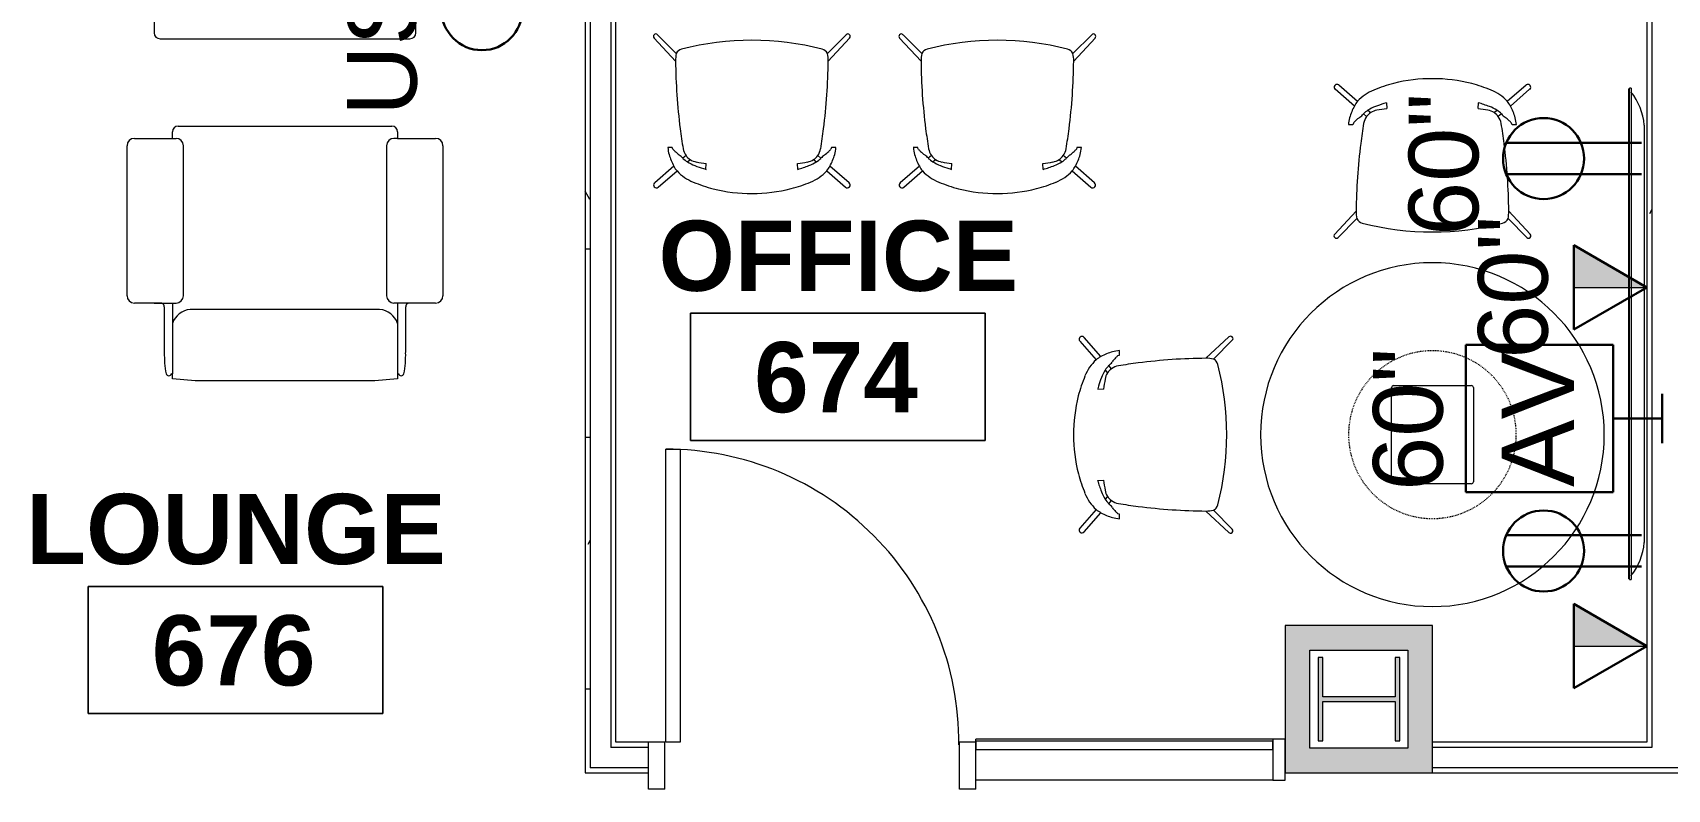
# Model space of a CAD drawing. Header units: inches. Extents: x -1180 to 2011, y -268 to 2143.
# Drawn here: x 500.9 to 700.6, y 963.1 to 1055.5 of the extents above; entities that cross this region are included whole.
import ezdxf

# ---------------------------------------------------------------- set-up
doc = ezdxf.new("R2010")
doc.units = ezdxf.units.IN
doc.header["$MEASUREMENT"] = 0
doc.linetypes.add('Dash', pattern=[0.25, 0.125, -0.125])
doc.linetypes.add('Steelcase Hidden Line', pattern=[0.117188, 0.078125, -0.039062])
for name, color, linetype, lineweight in [('A-ANNO-NOTE', 131, 'Continuous', 13), ('A-AREA-IDEN', 2, 'Continuous', 9), ('A-DOOR', 31, 'Continuous', 13), ('A-DOOR-FRAM', 31, 'Continuous', 20), ('A-GLAZ-CURT', 52, 'Continuous', 9), ('A-GLAZ-CWMG', 51, 'Continuous', 13), ('A-WALL', 113, 'Continuous', 13), ('A-WALL-PATT', 111, 'Continuous', 13), ('I-FURN', 30, 'Continuous', 9), ('I-FURN-HDLN', 30, 'Dash', 9), ('I-WALL', 2, 'Continuous', 13), ('Q-SPCQ', 91, 'Continuous', 9), ('S-COLS', 52, 'Continuous', 13)]:
    doc.layers.add(name, color=color, linetype=linetype, lineweight=lineweight)
doc.styles.add('Arial', font='arial.ttf', dxfattribs={"height": 8.851796})
doc.styles.add('Swis721 Lt BT', font='swissl.ttf', dxfattribs={"height": 8.514638})
doc.styles.add('Swis721 Lt BT_B', font='', dxfattribs={"height": 8.583975})
doc.styles.get('Swis721 Lt BT_B').set_extended_font_data('Swis721 Lt BT', bold=True)
pattern_1 = [(0, (0, 0), (30.72, 7.68), [1.267, -21.773, 1.267, -21.773, -122.88]), (0, (0, 0), (30.72, 7.68), [-46.08, 1.267, -44.813, 1.267, -21.773, -53.76]), (0, (0, 0), (30.72, 7.68), [-115.2, 1.267, -14.093, 1.267, -37.133]), (120, (11.52, 3.84), (-22.011075, 22.7643), [1.267, -21.773, 1.267, -21.773, -122.88]), (120, (11.52, 3.84), (-22.011075, 22.7643), [-46.08, 1.267, -44.813, 1.267, -21.773, -53.76]), (120, (11.52, 3.84), (-22.011075, 22.7643), [-115.2, 1.267, -14.093, 1.267, -37.133]), (240, (15.36, 19.2), (-8.708925, -30.4443), [1.267, -21.773, 1.267, -21.773, -122.88]), (240, (15.36, 19.2), (-8.708925, -30.4443), [-46.08, 1.267, -44.813, 1.267, -21.773, -53.76]), (240, (15.36, 19.2), (-8.708925, -30.4443), [-115.2, 1.267, -14.093, 1.267, -37.133])]

# ---------------------------------------------------------------- blocks, each defined once
blk = doc.blocks.new('HP-Bearing Pile-Column - HP10X57-5580024-6TH FLOOR POWER _ SIGNAL')
at = {"layer": 'S-COLS', "lineweight": 9}
blk.add_hatch(color=7, dxfattribs=at).paths.add_polyline_path([(-5.1, 5), (-5.1, 4.435), (-0.2825, 4.435), (-0.2825, -4.435), (-5.1, -4.435), (-5.1, -5), (5.1, -5), (5.1, -4.435), (0.2825, -4.435), (0.2825, 4.435), (5.1, 4.435), (5.1, 5), (-4.9623, 5)], flags=0)
at = {"layer": 'S-COLS', "color": 8, "lineweight": 20}
for p, q in [((5.1, 5), (-5.1, 5)), ((-5.1, 5), (-5.1, 4.435)), ((-5.1, 4.435), (-0.2825, 4.435)), ((-0.2825, 4.435), (-0.2825, -4.435)), ((0.2825, -4.435), (0.2825, 4.435)), ((0.2825, 4.435), (5.1, 4.435)), ((5.1, 4.435), (5.1, 5)), ((-0.2825, -4.435), (-5.1, -4.435)), ((-5.1, -4.435), (-5.1, -5)), ((-5.1, -5), (5.1, -5)), ((5.1, -4.435), (0.2825, -4.435)), ((5.1, -5), (5.1, -4.435))]:
    blk.add_line(p, q, dxfattribs=at)
blk = doc.blocks.new('Table-Mid_Square-Teknion-STKTM_Kogen-R2013 - 17 1_2_ High-5118530-6TH FLOOR POWER _ SIGNAL')
at = {"layer": 'I-FURN'}
for p, q in [((15.27, 16), (-15.27, 16)), ((-16, 15.27), (-16, -15.27)), ((16, -15.27), (16, 15.27)), ((-15.27, -16), (15.27, -16))]:
    blk.add_line(p, q, dxfattribs=at)
for centre, start, end in [((-15.27, 15.27), 90, 180), ((15.27, 15.27), 360, 90), ((-15.27, -15.27), 180, 270), ((15.27, -15.27), 270, 360)]:
    blk.add_arc(centre, 0.729, start, end, dxfattribs=at)
at = {"layer": 'I-FURN-HDLN'}
for p, q in [((-0.34, 0), (-10.87, 10.53)), ((-10.53, 10.87), (0, 0.34)), ((0, 0.34), (10.53, 10.87)), ((10.87, 10.53), (0.34, 0)), ((-10.87, -10.53), (-0.34, 0)), ((10.87, -10.53), (0.34, 0)), ((0, -0.34), (-10.53, -10.87)), ((0, -0.34), (10.53, -10.87))]:
    blk.add_line(p, q, dxfattribs=at)
for centre, start, end in [((-10.7, 10.7), 45, 225), ((10.7, 10.7), 315, 134.8344), ((-10.7, -10.7), 135, 315), ((10.7, -10.7), 224.7658, 45)]:
    blk.add_arc(centre, 0.24, start, end, dxfattribs=at)
blk = doc.blocks.new('Seating-Sofa-Teknion-STMS_Envita-R2014 - _See Type Catalog_-5572532-6TH FLOOR POWER _ SIGNAL')
at = {"layer": 'I-FURN'}
for p, q in [((-18.4, 14.06), (-13.75, 14.06)), ((-13.75, 14.06), (-13.75, 14.86)), ((-13.75, 14.06), (-13.32, 14.06)), ((-13.05, 15.56), (13.05, 15.56)), ((13.75, 14.06), (13.32, 14.06)), ((13.75, 14.86), (13.75, 14.06)), ((13.75, 14.06), (18.4, 14.06)), ((-19.3, -5.16), (-19.3, 13.16)), ((-12.43, 13.16), (-12.43, -5.16)), ((12.42, 13.16), (12.42, -5.16)), ((19.3, 13.16), (19.3, -5.16)), ((-15.46, -6.06), (-18.4, -6.06)), ((-16, -6.06), (-13.32, -6.06)), ((-14.74, -12.12), (-14.74, -6.75)), ((-13.75, -6.06), (-13.75, -14.69)), ((11.57, -6.85), (-11.57, -6.85)), ((16, -6.06), (13.32, -6.06)), ((13.75, -6.06), (13.75, -14.69)), ((14.74, -6.75), (14.74, -12.12)), ((18.4, -6.06), (15.46, -6.06)), ((-13.75, -14.69), (-13.87, -14.69)), ((-13.75, -15.32), (-13.75, -14.69)), ((-10.99, -15.56), (-13.75, -15.32)), ((10.99, -15.56), (-10.99, -15.56)), ((13.75, -15.32), (10.99, -15.56)), ((13.75, -14.69), (13.75, -15.32)), ((13.87, -14.69), (13.75, -14.69))]:
    blk.add_line(p, q, dxfattribs=at)
for centre, radius, start, end in [((-18.4, 13.16), 0.9, 90, 180), ((-13.05, 14.86), 0.7, 90, 180), ((-13.32, 13.16), 0.9, 360, 90), ((13.32, 13.16), 0.9, 90, 180), ((13.05, 14.86), 0.7, 0, 90), ((18.4, 13.16), 0.9, 360, 90), ((-18.4, -5.16), 0.9, 180, 270), ((-13.32, -5.16), 0.9, 270, 360), ((13.32, -5.16), 0.9, 180, 270), ((18.4, -5.16), 0.9, 270, 0), ((-11.44, -9.26), 2.41, 93.0275, 163.022), ((11.44, -9.26), 2.41, 16.978, 86.9725), ((-2.33, -12.38), 12.42, 178.8219, 190.7132), ((2.33, -12.38), 12.42, 349.2868, 1.1781), ((-14.2, -14.6), 0.337, 194.9618, 345.0382), ((14.2, -14.6), 0.337, 194.9618, 345.0382)]:
    blk.add_arc(centre, radius, start, end, dxfattribs=at)
for points, knots in [([(-14.74, -6.75), (-14.74, -6.71), (-14.74, -6.64), (-14.75, -6.54), (-14.75, -6.48), (-14.76, -6.45), (-14.76, -6.42), (-14.77, -6.4), (-14.77, -6.37), (-14.78, -6.35), (-14.79, -6.32), (-14.8, -6.29), (-14.81, -6.27), (-14.83, -6.24), (-14.85, -6.21), (-14.88, -6.18), (-14.9, -6.16), (-14.93, -6.14), (-14.95, -6.13), (-14.97, -6.12), (-14.99, -6.12), (-15.01, -6.11), (-15.03, -6.1), (-15.05, -6.09), (-15.08, -6.09), (-15.1, -6.08), (-15.13, -6.08), (-15.15, -6.08), (-15.18, -6.07), (-15.21, -6.07), (-15.26, -6.07), (-15.34, -6.06), (-15.42, -6.06), (-15.46, -6.06)], [-1, -1, -1, -1, -0.916667, -0.833333, -0.791667, -0.770833, -0.75, -0.729167, -0.708333, -0.6875, -0.666667, -0.625, -0.604167, -0.583333, -0.541667, -0.5, -0.458333, -0.4375, -0.416667, -0.395833, -0.375, -0.354167, -0.333333, -0.3125, -0.291667, -0.270833, -0.25, -0.229167, -0.208333, -0.1875, -0.166667, -0.083333, 0, 0, 0, 0]), ([(15.46, -6.06), (15.42, -6.06), (15.34, -6.06), (15.26, -6.07), (15.21, -6.07), (15.18, -6.07), (15.15, -6.08), (15.13, -6.08), (15.1, -6.08), (15.08, -6.09), (15.05, -6.09), (15.02, -6.1), (14.99, -6.12), (14.95, -6.13), (14.93, -6.14), (14.9, -6.16), (14.88, -6.18), (14.85, -6.21), (14.83, -6.24), (14.81, -6.27), (14.8, -6.29), (14.79, -6.32), (14.78, -6.35), (14.77, -6.37), (14.77, -6.4), (14.76, -6.42), (14.76, -6.45), (14.75, -6.48), (14.75, -6.54), (14.74, -6.64), (14.74, -6.71), (14.74, -6.75)], [-1, -1, -1, -1, -0.916667, -0.833333, -0.8125, -0.791667, -0.770833, -0.75, -0.729167, -0.708333, -0.6875, -0.666667, -0.625, -0.583333, -0.5625, -0.541667, -0.5, -0.458333, -0.416667, -0.395833, -0.375, -0.333333, -0.3125, -0.291667, -0.270833, -0.25, -0.229167, -0.208333, -0.166667, -0.083333, 0, 0, 0, 0])]:
    blk.add_open_spline(points, degree=3, knots=knots, dxfattribs=at)
blk = doc.blocks.new('Steelcase Coalesse - Wrapp Side - Seating - Four Leg - Chair-5298037-6TH FLOOR POWER _ SIGNAL')
at = {"layer": 'I-FURN'}
for p, q in [((-11.94, 0.27), (-9.33, -2.54)), ((-9.24, -1.62), (-11.53, 0.68)), ((11.53, 0.68), (9.24, -1.62)), ((9.33, -2.54), (11.94, 0.27)), ((-9.73, -13.1), (-10.27, -13.1)), ((-9.66, -13.3), (-9.73, -13.1)), ((9.73, -13.1), (9.66, -13.3)), ((10.27, -13.1), (9.73, -13.1)), ((-9.53, -15.37), (-11.88, -17.42)), ((-11.44, -17.95), (-9.15, -15.96)), ((-8.05, -14.08), (-8.44, -14.42)), ((-7.88, -14.86), (-7.54, -14.57)), ((-5.61, -15.78), (-5.57, -15.06)), ((5.61, -15.78), (5.57, -15.06)), ((7.54, -14.57), (7.88, -14.86)), ((8.44, -14.42), (8.05, -14.08)), ((9.15, -15.96), (11.44, -17.95)), ((11.88, -17.42), (9.53, -15.37))]:
    blk.add_line(p, q, dxfattribs=at)
for centre, radius, start, end in [((-11.74, 0.48), 0.29, 45, 225), ((0, -34.83), 34.83, 75.7471, 104.2675), ((11.74, 0.48), 0.29, 315, 135), ((-4.97, -2.5), 4.36, 168.3163, 180.4713), ((-8.33, -2.04), 1, 104.7537, 155.1643), ((8.33, -2.04), 1, 24.8357, 75.7471), ((4.97, -2.5), 4.36, 359.5287, 11.6837), ((59.89, -1.97), 69.22, 180.4713, 187.3357), ((-59.89, -1.97), 69.22, 352.6643, 359.5287), ((59.89, -1.97), 69.22, 187.3357, 189.3719), ((-59.89, -1.97), 69.22, 350.6281, 352.6643), ((-5.94, -12.78), 4.34, 184.3312, 195.6712), ((-4.03, -12.26), 6.32, 195.5356, 209.5156), ((-7.5, -11.47), 2.83, 220.4026, 228.0633), ((-5.24, -9.11), 6.1, 227.036, 233.382), ((-6.45, -12.92), 1.98, 189.3719, 216.1909), ((6.45, -12.92), 1.98, 323.8091, 350.6281), ((6.45, -12.92), 1.98, 323.8091, 350.6281), ((5.24, -9.11), 6.1, 306.618, 312.964), ((7.5, -11.47), 2.83, 311.9367, 319.5974), ((4.03, -12.26), 6.32, 330.4844, 344.4644), ((5.94, -12.78), 4.34, 344.3288, 355.6688), ((-7.8, -14.68), 1.86, 201.8204, 223.5921), ((-4.94, -11.96), 5.81, 223.5921, 247.4405), ((-10.51, -16.16), 2.71, 39.9495, 52.7609), ((-5.29, -10.95), 4.69, 227.8479, 236.5301), ((-6.45, -12.92), 1.98, 216.1909, 236.5419), ((-5.4, -11.11), 4.49, 236.5301, 249.5158), ((-6.45, -12.92), 1.98, 236.5419, 260.2824), ((-0.27, 2.39), 18.93, 249.2742, 252.5939), ((-0.22, 23.51), 38.93, 260.2824, 262.09), ((-0.2, 2.58), 19.13, 252.5641, 253.583), ((0.22, 23.51), 38.93, 277.91, 279.7176), ((0.27, 2.39), 18.93, 286.3765, 290.7258), ((6.45, -12.92), 1.98, 279.7176, 303.4581), ((5.4, -11.11), 4.49, 290.4842, 303.4699), ((4.94, -11.96), 5.81, 292.5596, 316.4079), ((6.45, -12.92), 1.98, 303.4581, 323.8091), ((5.29, -10.95), 4.69, 303.4699, 312.1521), ((10.51, -16.16), 2.71, 127.2391, 140.0505), ((4.03, -12.26), 6.32, 324.1031, 330.4844), ((-11.66, -17.68), 0.348, 131, 308.6016), ((0.05, 0.05), 18.81, 247.4405, 255.2637), ((-0.05, 0.05), 18.81, 284.9176, 292.5596), ((11.66, -17.68), 0.348, 231.3984, 49), ((0, 0.92), 19.64, 256.0435, 284.1397)]:
    blk.add_arc(centre, radius, start, end, dxfattribs=at)
blk = doc.blocks.new('Steelcase Coalesse - Host - Table - Round - 42_ DIA-5585171-6TH FLOOR POWER _ SIGNAL')
at = {"layer": 'I-FURN'}
for p, q in [((-32.14, 16.93), (-32.14, 26.43)), ((-31.89, 26.68), (-20.39, 26.68)), ((-20.14, 26.43), (-20.14, 16.93)), ((-20.39, 16.68), (-31.89, 16.68))]:
    blk.add_line(p, q, dxfattribs=at)
for centre, radius, start, end in [((-26.14, 21.68), 21, 360, 180), ((-31.89, 26.43), 0.25, 90, 180), ((-20.39, 26.43), 0.25, 0, 90), ((-26.14, 21.68), 21, 180, 0), ((-31.89, 16.93), 0.25, 180, 270), ((-20.39, 16.93), 0.25, 270, 0)]:
    blk.add_arc(centre, radius, start, end, dxfattribs=at)
at = {"layer": 'I-FURN', "linetype": 'Steelcase Hidden Line'}
for start, end in [(0, 180), (180, 360)]:
    blk.add_arc((-26.14, 21.68), 10.25, start, end, dxfattribs=at)
blk = doc.blocks.new('Steelcase Coalesse - Wrapp Side - Seating - Four Leg - Chair-5299867-6TH FLOOR POWER _ SIGNAL')
at = {"layer": 'I-FURN'}
for p, q in [((-9.53, 15.37), (-11.88, 17.42)), ((-11.44, 17.95), (-9.15, 15.96)), ((9.15, 15.96), (11.44, 17.95)), ((11.88, 17.42), (9.53, 15.37)), ((-8.05, 14.08), (-8.44, 14.42)), ((-7.88, 14.86), (-7.54, 14.57)), ((-5.61, 15.78), (-5.57, 15.06)), ((5.61, 15.78), (5.57, 15.06)), ((7.54, 14.57), (7.88, 14.86)), ((8.44, 14.42), (8.05, 14.08)), ((-9.73, 13.1), (-10.27, 13.1)), ((-9.66, 13.3), (-9.73, 13.1)), ((9.73, 13.1), (9.66, 13.3)), ((10.27, 13.1), (9.73, 13.1)), ((-11.94, -0.27), (-9.33, 2.54)), ((9.33, 2.54), (11.94, -0.27)), ((-9.24, 1.62), (-11.53, -0.68)), ((11.53, -0.68), (9.24, 1.62))]:
    blk.add_line(p, q, dxfattribs=at)
for centre, radius, start, end in [((-11.66, 17.68), 0.348, 51.3984, 229), ((0.05, -0.05), 18.81, 104.7363, 112.5595), ((0, -0.92), 19.64, 75.8603, 103.9565), ((-0.05, -0.05), 18.81, 67.4404, 75.0824), ((11.66, 17.68), 0.348, 311, 128.6016), ((-4.94, 11.96), 5.81, 112.5595, 136.4079), ((4.94, 11.96), 5.81, 43.5921, 67.4404), ((-4.03, 12.26), 6.32, 150.4844, 164.4644), ((-7.8, 14.68), 1.86, 136.4079, 158.1796), ((-5.24, 9.11), 6.1, 126.618, 132.964), ((-10.51, 16.16), 2.71, 307.2391, 320.0505), ((-5.29, 10.95), 4.69, 123.4699, 132.1521), ((-6.45, 12.92), 1.98, 143.8091, 170.6281), ((-6.45, 12.92), 1.98, 123.4581, 143.8091), ((-5.4, 11.11), 4.49, 110.4842, 123.4699), ((-6.45, 12.92), 1.98, 99.7176, 123.4581), ((-0.27, -2.39), 18.93, 107.4061, 110.7258), ((-0.22, -23.51), 38.93, 97.91, 99.7176), ((-0.2, -2.58), 19.13, 106.417, 107.4359), ((0.22, -23.51), 38.93, 80.2824, 82.09), ((0.27, -2.39), 18.93, 69.2742, 73.6235), ((6.45, 12.92), 1.98, 56.5419, 80.2824), ((5.4, 11.11), 4.49, 56.5301, 69.5158), ((6.45, 12.92), 1.98, 36.1909, 56.5419), ((5.29, 10.95), 4.69, 47.8479, 56.5301), ((6.45, 12.92), 1.98, 9.3719, 36.1909), ((6.45, 12.92), 1.98, 9.3719, 36.1909), ((10.51, 16.16), 2.71, 219.9495, 232.7609), ((5.24, 9.11), 6.1, 47.036, 53.382), ((4.03, 12.26), 6.32, 29.5156, 35.8969), ((4.03, 12.26), 6.32, 15.5356, 29.5156), ((-5.94, 12.78), 4.34, 164.3288, 175.6688), ((-7.5, 11.47), 2.83, 131.9367, 139.5974), ((59.89, 1.97), 69.22, 170.6281, 172.6643), ((-59.89, 1.97), 69.22, 7.3357, 9.3719), ((7.5, 11.47), 2.83, 40.4026, 48.0633), ((5.94, 12.78), 4.34, 4.3312, 15.6712), ((59.89, 1.97), 69.22, 172.6643, 179.5287), ((-59.89, 1.97), 69.22, 0.4713, 7.3357), ((-4.97, 2.5), 4.36, 179.5287, 191.6837), ((4.97, 2.5), 4.36, 348.3163, 0.4713), ((-8.33, 2.04), 1, 204.8357, 255.2463), ((0, 34.83), 34.83, 255.7325, 284.2529), ((8.33, 2.04), 1, 284.2529, 335.1643), ((-11.74, -0.48), 0.29, 135, 315), ((11.74, -0.48), 0.29, 225, 45)]:
    blk.add_arc(centre, radius, start, end, dxfattribs=at)
blk = doc.blocks.new('Single Flush - OTJ_SOLIDFLUSH_ALUM-5011040-6TH FLOOR POWER _ SIGNAL')
at = {"layer": 'A-DOOR', "lineweight": 20}
for p, q in [((16.15625, -1.875), (17.90625, -1.875)), ((16.15625, -37.6875), (16.15625, -1.875)), ((17.90625, -1.875), (17.90625, -37.6875)), ((17.90625, -37.6875), (16.15625, -37.6875))]:
    blk.add_line(p, q, dxfattribs=at)
at = {"layer": 'A-DOOR', "lineweight": 9}
blk.add_arc((17.90625, -1.875), 35.8125, 179.5, 270, dxfattribs=at)
at = {"layer": 'A-DOOR-FRAM'}
for p, q in [((-20, 3.875), (-20, -1.875)), ((-20, 3.875), (-18, 3.875)), ((-18, 3.875), (-18, -1.875)), ((18.000004, 3.875), (18.000004, -1.875)), ((18.000004, 3.875), (20.000004, 3.875)), ((20.000004, 3.875), (20.000004, -1.875)), ((-20, -1.875), (-18, -1.875)), ((18.000004, -1.875), (20.000004, -1.875))]:
    blk.add_line(p, q, dxfattribs=at)
blk = doc.blocks.new('System Panel - Glazed-5839604-6TH FLOOR POWER _ SIGNAL')
at = {"layer": 'A-GLAZ-CURT', "lineweight": 13}
for p, q in [((18.14, 1.75), (-18.14, 1.75)), ((-18.14, 1.75), (-18.14, 0.75)), ((-18.14, 0.75), (18.14, 0.75)), ((18.14, 0.75), (18.14, 1.75))]:
    blk.add_line(p, q, dxfattribs=at)
blk = doc.blocks.new('Rectangular Mullion - 1_5_ x 2_5_ rectangular-5821026-6TH FLOOR POWER _ SIGNAL')
at = {"layer": 'A-GLAZ-CWMG', "lineweight": 20}
for p, q in [((-1.5, 3), (0, 3)), ((-1.5, -2), (-1.5, 3)), ((0, 3), (0, -2)), ((0, -2), (-1.5, -2))]:
    blk.add_line(p, q, dxfattribs=at)
blk = doc.blocks.new('Rectangular Mullion - 1_5_ x 2_5_ rectangular-5839603-6TH FLOOR POWER _ SIGNAL')
at = {"layer": 'A-GLAZ-CWMG', "lineweight": 9}
for p, q in [((616.15, 968.97), (616.15, 969.22)), ((652.44, 969.22), (616.15, 969.22)), ((616.15, 964.22), (616.15, 967.97)), ((652.44, 964.22), (616.15, 964.22))]:
    blk.add_line(p, q, dxfattribs=at)
blk = doc.blocks.new('A-Flat_Screen_TV - OLED 65B6P 65_-5868007-6TH FLOOR POWER _ SIGNAL')
at = {"layer": 'Q-SPCQ'}
for p, q in [((-29.94, 0.06), (29.94, 0.06)), ((-29.94, 0.06), (-29.94, 0)), ((29.94, 0), (29.94, 0.06)), ((-30, 0), (30, 0)), ((-30, 0), (-30, -0.19)), ((30, -0.19), (-30, -0.19)), ((25.5, -1.81), (-25.5, -1.81)), ((30, -0.19), (30, 0))]:
    blk.add_line(p, q, dxfattribs=at)
for centre, start, end in [((-24.9, 5.58), 231.0344, 265.3628), ((24.9, 5.58), 274.6372, 308.9656)]:
    blk.add_arc(centre, 7.41, start, end, dxfattribs=at)
blk = doc.blocks.new('Room Tag - Room Name and Number-3379422-6TH FLOOR POWER _ SIGNAL')
at = {"layer": 'A-AREA-IDEN'}
for p, q in [((-0.1881, -0.1636), (-0.1881, -0.0018)), ((-0.1881, -0.0018), (0.1869, -0.0018)), ((0.1869, -0.0018), (-0.1881, -0.0018)), ((-0.1881, -0.0018), (-0.1881, -0.1636)), ((0.1869, -0.0018), (0.1869, -0.1636)), ((0.1869, -0.1636), (0.1869, -0.0018)), ((0.1869, -0.1636), (-0.1881, -0.1636)), ((-0.1881, -0.1636), (0.1869, -0.1636))]:
    blk.add_line(p, q, dxfattribs=at)

msp = doc.modelspace()

# ---------------------------------------------------------------- hatches: boundary and pattern name
at = {"layer": 'A-ANNO-NOTE', "lineweight": 9}
for points in [[(698.15, 1024.41), (689.21, 1029.57), (689.21, 1024.41)], [(698.15, 980.6), (689.21, 985.75), (689.21, 980.6)]]:
    msp.add_hatch(color=256, dxfattribs=at).paths.add_polyline_path(points, flags=0)
at = {"layer": 'A-WALL-PATT', "lineweight": 9}
h = msp.add_hatch(dxfattribs=at)
h.set_pattern_fill('FP_1', color=256, style=0, pattern_type=2)
h.set_pattern_definition(pattern_1)
h.paths.add_polyline_path([(568.4, 965.1), (569.02, 965.1), (569.02, 1169.61), (568.4, 1169.6), (568.4, 968.22)], flags=0)
h = msp.add_hatch(dxfattribs=at)
h.set_pattern_fill('FP_1', color=256, style=0, pattern_type=2)
h.set_pattern_definition(pattern_1)
h.paths.add_polyline_path([(571.52, 968.22), (572.15, 968.22), (572.15, 1166.48), (571.52, 1166.48), (571.52, 988)], flags=0)
h = msp.add_hatch(dxfattribs=at)
h.set_pattern_fill('FP_1', color=256, style=0, pattern_type=2)
h.set_pattern_definition(pattern_1)
h.paths.add_polyline_path([(698.77, 968.85), (698.77, 1166.48), (698.15, 1166.48), (698.15, 968.85)], flags=0)
for points in [[(656.94, 965.1), (656.94, 983.1), (653.94, 983.1), (653.94, 965.1), (655.52, 965.1)], [(660.71, 980.1), (671.94, 980.1), (671.94, 983.1), (656.94, 983.1), (656.94, 980.1)], [(671.94, 965.1), (671.94, 980.1), (668.94, 980.1), (668.94, 965.1)], [(668.94, 965.1), (668.94, 968.1), (656.94, 968.1), (656.94, 965.1), (665.75, 965.1)]]:
    msp.add_hatch(color=7, dxfattribs=at).paths.add_polyline_path(points, flags=0)
h = msp.add_hatch(dxfattribs=at)
h.set_pattern_fill('FP_1', color=256, style=0, pattern_type=2)
h.set_pattern_definition(pattern_1)
h.paths.add_polyline_path([(823.9, 965.1), (831.65, 965.1), (831.65, 965.72), (823.9, 965.72)], flags=0)
h.paths.add_polyline_path([(674.05, 965.1), (705.9, 965.1), (705.9, 965.72), (671.94, 965.72), (671.94, 965.1)], flags=0)

# ---------------------------------------------------------------- linework, layer by layer
at = {"layer": 'A-ANNO-NOTE', "lineweight": 30}
for p, q in [((697.49, 1042.07), (680.97, 1042.07)), ((697.49, 1038.24), (680.97, 1038.24)), ((698.15, 1024.41), (689.21, 1029.57)), ((689.21, 1019.25), (689.21, 1029.57)), ((698.15, 1024.41), (689.21, 1019.25)), ((694.02, 1017.4), (676.02, 1017.4)), ((676.02, 1017.4), (676.02, 999.4)), ((694.02, 999.4), (694.02, 1017.4)), ((700.02, 1011.4), (700.02, 1005.4)), ((700.02, 1008.4), (694.02, 1008.4)), ((676.02, 999.4), (694.02, 999.4)), ((697.49, 994.13), (680.97, 994.13)), ((697.49, 990.3), (680.97, 990.3)), ((698.15, 980.6), (689.21, 985.75)), ((689.21, 975.44), (689.21, 985.75)), ((698.15, 980.6), (689.21, 975.44))]:
    msp.add_line(p, q, dxfattribs=at)
at = {"layer": 'A-ANNO-NOTE', "lineweight": 9}
for p, q in [((698.15, 1024.41), (689.21, 1029.57)), ((689.21, 1029.57), (689.21, 1024.41)), ((689.21, 1024.41), (698.15, 1024.41)), ((698.15, 980.6), (689.21, 985.75)), ((689.21, 985.75), (689.21, 980.6)), ((689.21, 980.6), (698.15, 980.6))]:
    msp.add_line(p, q, dxfattribs=at)
at = {"layer": 'A-ANNO-NOTE', "lineweight": 30}
for centre in [(555.78, 1058.34), (685.53, 1040.15), (685.53, 992.21)]:
    msp.add_circle(centre, 4.95, dxfattribs=at)
at = {"layer": 'A-WALL'}
for p, q in [((569.02, 1169.61), (569.02, 965.72)), ((571.52, 1167.11), (571.52, 968.22)), ((698.77, 1167.11), (698.77, 968.22)), ((576.15, 968.22), (571.52, 968.22)), ((698.77, 968.22), (671.94, 968.22)), ((576.15, 965.72), (569.02, 965.72)), ((705.9, 965.72), (671.94, 965.72))]:
    msp.add_line(p, q, dxfattribs=at)
at = {"layer": 'I-WALL'}
for p, q in [((568.4, 1170.23), (568.4, 965.1)), ((572.15, 968.85), (572.15, 1166.48)), ((698.15, 1166.48), (698.15, 968.85)), ((576.15, 968.85), (572.15, 968.85)), ((576.15, 965.1), (576.15, 968.85)), ((698.15, 968.85), (671.94, 968.85)), ((568.4, 965.1), (576.15, 965.1)), ((671.94, 965.1), (705.9, 965.1))]:
    msp.add_line(p, q, dxfattribs=at)
at = {"layer": 'I-WALL', "color": 8, "lineweight": 20}
for p, q in [((653.94, 983.1), (653.94, 965.1)), ((671.94, 983.1), (653.94, 983.1)), ((671.94, 965.1), (671.94, 983.1)), ((656.94, 968.1), (656.94, 980.1)), ((656.94, 980.1), (668.94, 980.1)), ((668.94, 980.1), (668.94, 968.1)), ((668.94, 968.1), (656.94, 968.1)), ((653.94, 965.1), (671.94, 965.1))]:
    msp.add_line(p, q, dxfattribs=at)

# ---------------------------------------------------------------- block references
at = {"layer": 'A-AREA-IDEN', "xscale": 95.99999999999994, "yscale": 95.99999999999994, "zscale": 95.99999999999994}
for p in [(599.33, 1021.43), (525.71, 988.05)]:
    msp.add_blockref('Room Tag - Room Name and Number-3379422-6TH FLOOR POWER _ SIGNAL', p, dxfattribs=at)
at = {"layer": 'A-DOOR', "rotation": 180}
msp.add_blockref('Single Flush - OTJ_SOLIDFLUSH_ALUM-5011040-6TH FLOOR POWER _ SIGNAL', (596.15, 966.97), dxfattribs=at)
at = {"layer": 'A-GLAZ-CURT'}
msp.add_blockref('System Panel - Glazed-5839604-6TH FLOOR POWER _ SIGNAL', (634.29, 967.22), dxfattribs=at)
at = {"layer": 'A-GLAZ-CWMG', "lineweight": 9}
msp.add_blockref('Rectangular Mullion - 1_5_ x 2_5_ rectangular-5839603-6TH FLOOR POWER _ SIGNAL', (0, 0), dxfattribs=at)
at = {"layer": 'A-GLAZ-CWMG', "lineweight": 9, "extrusion": (0, 0, -1), "rotation": 180}
msp.add_blockref('Rectangular Mullion - 1_5_ x 2_5_ rectangular-5821026-6TH FLOOR POWER _ SIGNAL', (-653.94, 967.22), dxfattribs=at)
at = {"layer": 'I-FURN'}
for name, p in [('Table-Mid_Square-Teknion-STKTM_Kogen-R2013 - 17 1_2_ High-5118530-6TH FLOOR POWER _ SIGNAL', (531.71, 1070.78)), ('Steelcase Coalesse - Wrapp Side - Seating - Four Leg - Chair-5298037-6TH FLOOR POWER _ SIGNAL', (588.77, 1054.6)), ('Steelcase Coalesse - Wrapp Side - Seating - Four Leg - Chair-5298037-6TH FLOOR POWER _ SIGNAL', (618.77, 1054.6)), ('Steelcase Coalesse - Wrapp Side - Seating - Four Leg - Chair-5299867-6TH FLOOR POWER _ SIGNAL', (671.94, 1031.19)), ('Seating-Sofa-Teknion-STMS_Envita-R2014 - _See Type Catalog_-5572532-6TH FLOOR POWER _ SIGNAL', (531.71, 1028.56))]:
    msp.add_blockref(name, p, dxfattribs=at)
at = {"layer": 'I-FURN', "rotation": 269.9999999999998}
for name, p in [('Steelcase Coalesse - Host - Table - Round - 42_ DIA-5585171-6TH FLOOR POWER _ SIGNAL', (650.26, 980.28)), ('Steelcase Coalesse - Wrapp Side - Seating - Four Leg - Chair-5298037-6TH FLOOR POWER _ SIGNAL', (646.8, 1006.42))]:
    msp.add_blockref(name, p, dxfattribs=at)
at = {"layer": 'Q-SPCQ', "rotation": 90.0000000000001}
msp.add_blockref('A-Flat_Screen_TV - OLED 65B6P 65_-5868007-6TH FLOOR POWER _ SIGNAL', (696.02, 1018.73), dxfattribs=at)
at = {"layer": 'S-COLS', "lineweight": 9, "rotation": 89.99999999999991}
msp.add_blockref('HP-Bearing Pile-Column - HP10X57-5580024-6TH FLOOR POWER _ SIGNAL', (662.97, 974.1), dxfattribs=at)

# ---------------------------------------------------------------- texts
at = {"layer": 'A-ANNO-NOTE', "lineweight": 9, "attachment_point": 2, "rotation": 90}
for s, insert, char_height, width, line_spacing_factor, style in [('USB', (539.29, 1057.6), 8.515, 27.648, 1.00667, 'Swis721 Lt BT'), ('60"', (669.04, 1039.42), 8.515, 18.9, 1.00667, 'Swis721 Lt BT'), ('60"', (677.51, 1024.41), 8.515, 18.9, 1.00667, 'Swis721 Lt BT'), ('60"', (664.68, 1008.28), 8.515, 18.9, 1.00667, 'Swis721 Lt BT'), ('AV', (680.39, 1008.28), 8.852, 19.656, 0.938532, 'Arial')]:
    msp.add_mtext(s, dxfattribs=dict(at, insert=insert, char_height=char_height, width=width, line_spacing_factor=line_spacing_factor, style=style))
at = {"layer": 'A-AREA-IDEN', "char_height": 8.584, "attachment_point": 2, "line_spacing_factor": 0.998538, "style": 'Swis721 Lt BT_B'}
for s, insert, width in [('OFFICE', (599.34, 1032.57), 49.572), ('674', (599.05, 1017.74), 23.004), ('LOUNGE', (525.72, 999.19), 58.212), ('676', (525.43, 984.36), 23.004)]:
    msp.add_mtext(s, dxfattribs=dict(at, insert=insert, width=width))

doc.saveas('drawing.dxf')
